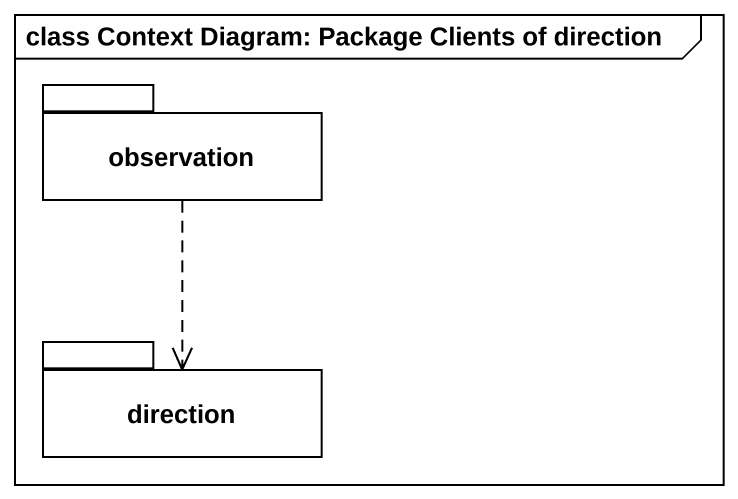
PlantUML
@startuml
mainframe class Context Diagram: Package Clients of direction
package observation {
}
package direction {
}
observation ..> direction
@enduml
